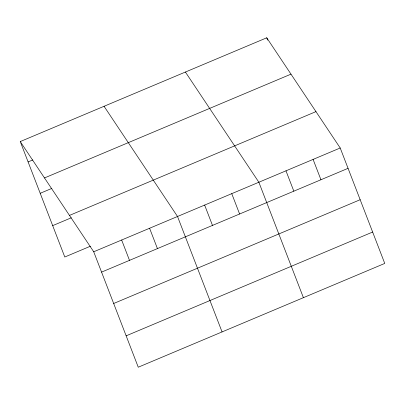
<?xml version="1.0" encoding="UTF-8"?>
<svg xmlns="http://www.w3.org/2000/svg" width="405" height="405" viewBox="0 0 405 405"><rect width="100%" height="100%" fill="white"/><g stroke="black" fill="none" stroke-linecap="round" stroke-linejoin="round"><path stroke-width="0.61" d="M20.25 141.573L266.743 37.792L340.21 147.992L384.75 263.427L138.257 367.208L93.717 251.778L20.25 141.573L64.79 257.008L90.401 246.225M28.097 161.919L32.754 159.955M44.494 177.942L290.987 74.155M40.206 193.296L51.85 188.396M69.473 215.409L315.966 111.623M52.685 225.631L71.305 217.789M93.717 251.778L340.21 147.992M101.564 272.119L348.057 168.333M113.673 303.497L360.166 199.716M126.147 335.831L372.641 232.045M185.399 72.039L258.866 182.24L303.406 297.675M104.06 106.287L177.522 216.488L222.067 331.923M266.743 37.792L267.639 40.115M313.095 159.408L320.942 179.749M285.981 170.824L293.827 191.165M231.751 193.656L239.603 213.997M204.636 205.072L212.488 225.413M149.587 228.253L157.439 248.594M121.652 240.013L129.499 260.354"/></g></svg>
